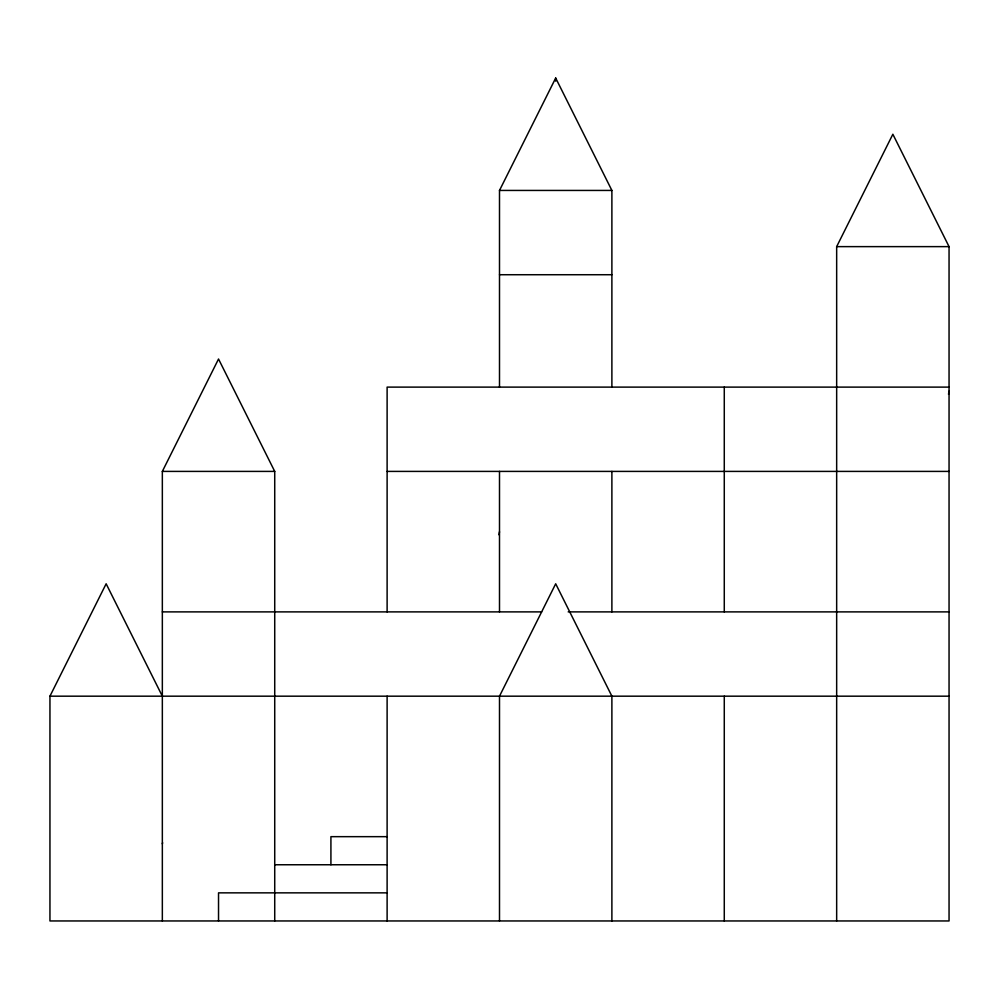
<?xml version="1.0" encoding="UTF-8"?>
<svg xmlns="http://www.w3.org/2000/svg" width="999" height="999" viewBox="0 0 999 999"><rect width="100%" height="100%" fill="white"/><g stroke="black" fill="none" stroke-linecap="round" stroke-linejoin="round"><path stroke-width="1.5" d="M498.963 534.79L499.5 531.718M948.513 394.305L949.05 391.233M162.338 843.768L162.625 842.769M836.663 920.953L836.663 246.628L892.856 134.241L949.05 246.628L949.05 920.953L49.95 920.953L49.95 696.178L106.144 583.791L162.338 696.178M162.338 920.953L162.338 471.403L218.531 359.016L274.725 471.403L274.725 920.953M499.5 387.113L499.5 190.434L555.694 78.047L611.888 190.434L611.888 387.113M499.5 190.434L611.888 190.434M836.663 246.628L949.05 246.628M499.5 274.725L611.888 274.725M949.05 387.113L387.113 387.113L387.113 611.888M162.338 471.403L274.725 471.403M387.113 471.403L949.05 471.403M162.338 611.888L541.645 611.888M568.181 611.888L949.05 611.888M49.95 696.178L949.05 696.178M387.113 836.663L330.919 836.663L330.919 864.759M274.725 864.759L387.113 864.759M387.113 892.856L218.531 892.856L218.531 920.953M724.275 387.113L724.275 611.888M724.275 696.178L724.275 920.953M611.888 471.403L611.888 611.888M611.888 920.953L611.888 696.178L555.694 583.791L499.5 696.178L499.5 920.953M555.694 78.047L555.694 81.169M499.5 471.403L499.5 611.888M387.113 696.178L387.113 920.953"/></g></svg>
